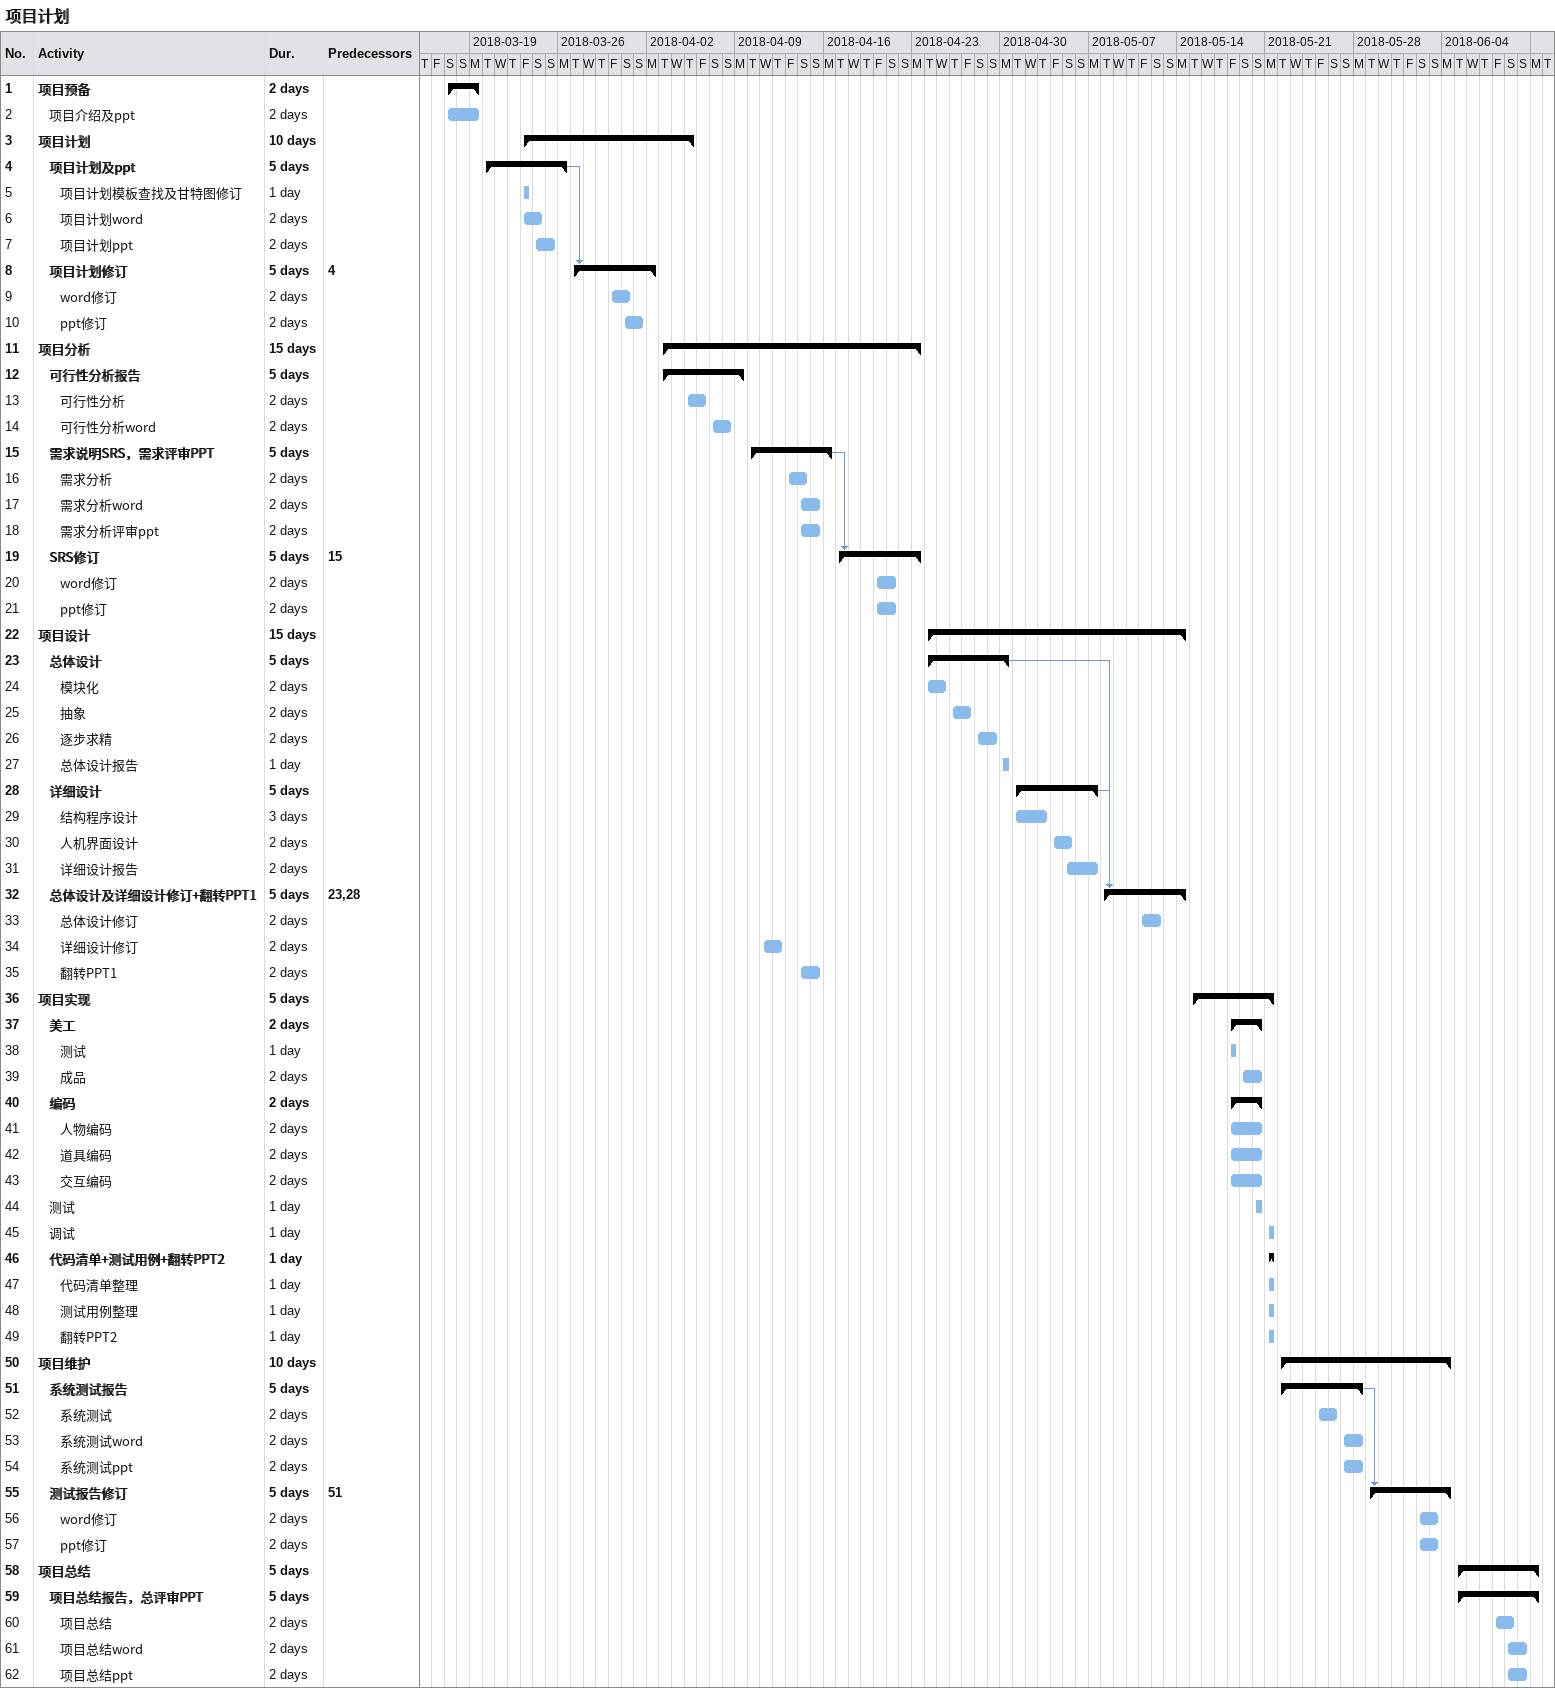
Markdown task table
项目计划

| ID | Level | Task | Duration | Start | Finish | Predecessors |
|---|---|---|---|---|---|---|
| 1 | 1 | **项目预备** | 2d | 2018-03-17 | 2018-03-19 |  |
| 2 | 2 | 项目介绍及ppt | 2d | 2018-03-17 | 2018-03-19 |  |
| 3 | 1 | **项目计划** | 10d | 2018-03-23 | 2018-04-05 |  |
| 4 | 2 | **项目计划及ppt** | 5d | 2018-03-20 | 2018-03-26 |  |
| 5 | 3 | 项目计划模板查找及甘特图修订 | 1d | 2018-03-23 | 2018-03-23 |  |
| 6 | 3 | 项目计划word | 2d | 2018-03-23 | 2018-03-24 |  |
| 7 | 3 | 项目计划ppt | 2d | 2018-03-24 | 2018-03-25 |  |
| 8 | 2 | **项目计划修订** | 5d | 2018-03-27 | 2018-04-02 | 4 |
| 9 | 3 | word修订 | 2d | 2018-03-30 | 2018-03-31 |  |
| 10 | 3 | ppt修订 | 2d | 2018-03-31 | 2018-04-01 |  |
| 11 | 1 | **项目分析** | 15d | 2018-04-03 | 2018-04-23 |  |
| 12 | 2 | **可行性分析报告** | 5d | 2018-04-03 | 2018-04-09 |  |
| 13 | 3 | 可行性分析 | 2d | 2018-04-05 | 2018-04-06 |  |
| 14 | 3 | 可行性分析word | 2d | 2018-04-07 | 2018-04-08 |  |
| 15 | 2 | **需求说明SRS，需求评审PPT** | 5d | 2018-04-10 | 2018-04-16 |  |
| 16 | 3 | 需求分析 | 2d | 2018-04-13 | 2018-04-14 |  |
| 17 | 3 | 需求分析word | 2d | 2018-04-14 | 2018-04-15 |  |
| 18 | 3 | 需求分析评审ppt | 2d | 2018-04-14 | 2018-04-15 |  |
| 19 | 2 | **SRS修订** | 5d | 2018-04-17 | 2018-04-23 | 15 |
| 20 | 3 | word修订 | 2d | 2018-04-20 | 2018-04-21 |  |
| 21 | 3 | ppt修订 | 2d | 2018-04-20 | 2018-04-21 |  |
| 22 | 1 | **项目设计** | 15d | 2018-04-24 | 2018-05-14 |  |
| 23 | 2 | **总体设计** | 5d | 2018-04-24 | 2018-04-30 |  |
| 24 | 3 | 模块化 | 2d | 2018-04-24 | 2018-04-25 |  |
| 25 | 3 | 抽象 | 2d | 2018-04-26 | 2018-04-27 |  |
| 26 | 3 | 逐步求精 | 2d | 2018-04-28 | 2018-04-29 |  |
| 27 | 3 | 总体设计报告 | 1d | 2018-04-30 | 2018-04-30 |  |
| 28 | 2 | **详细设计** | 5d | 2018-05-01 | 2018-05-07 |  |
| 29 | 3 | 结构程序设计 | 3d | 2018-05-01 | 2018-05-03 |  |
| 30 | 3 | 人机界面设计 | 2d | 2018-05-04 | 2018-05-05 |  |
| 31 | 3 | 详细设计报告 | 2d | 2018-05-05 | 2018-05-07 |  |
| 32 | 2 | **总体设计及详细设计修订+翻转PPT1** | 5d | 2018-05-08 | 2018-05-14 | 23, 28 |
| 33 | 3 | 总体设计修订 | 2d | 2018-05-11 | 2018-05-12 |  |
| 34 | 3 | 详细设计修订 | 2d | 2018-04-11 | 2018-04-12 |  |
| 35 | 3 | 翻转PPT1 | 2d | 2018-04-14 | 2018-04-15 |  |
| 36 | 1 | **项目实现** | 5d | 2018-05-15 | 2018-05-21 |  |
| 37 | 2 | **美工** | 2d | 2018-05-18 | 2018-05-20 |  |
| 38 | 3 | 测试 | 1d | 2018-05-18 | 2018-05-18 |  |
| 39 | 3 | 成品 | 2d | 2018-05-19 | 2018-05-20 |  |
| 40 | 2 | **编码** | 2d | 2018-05-18 | 2018-05-20 |  |
| 41 | 3 | 人物编码 | 2d | 2018-05-18 | 2018-05-20 |  |
| 42 | 3 | 道具编码 | 2d | 2018-05-18 | 2018-05-20 |  |
| 43 | 3 | 交互编码 | 2d | 2018-05-18 | 2018-05-20 |  |
| 44 | 2 | 测试 | 1d | 2018-05-20 | 2018-05-20 |  |
| 45 | 2 | 调试 | 1d | 2018-05-21 | 2018-05-21 |  |
| 46 | 2 | **代码清单+测试用例+翻转PPT2** | 1d | 2018-05-21 | 2018-05-21 |  |
| 47 | 3 | 代码清单整理 | 1d | 2018-05-21 | 2018-05-21 |  |
| 48 | 3 | 测试用例整理 | 1d | 2018-05-21 | 2018-05-21 |  |
| 49 | 3 | 翻转PPT2 | 1d | 2018-05-21 | 2018-05-21 |  |
| 50 | 1 | **项目维护** | 10d | 2018-05-22 | 2018-06-04 |  |
| 51 | 2 | **系统测试报告** | 5d | 2018-05-22 | 2018-05-28 |  |
| 52 | 3 | 系统测试 | 2d | 2018-05-25 | 2018-05-26 |  |
| 53 | 3 | 系统测试word | 2d | 2018-05-27 | 2018-05-28 |  |
| 54 | 3 | 系统测试ppt | 2d | 2018-05-27 | 2018-05-28 |  |
| 55 | 2 | **测试报告修订** | 5d | 2018-05-29 | 2018-06-04 | 51 |
| 56 | 3 | word修订 | 2d | 2018-06-02 | 2018-06-03 |  |
| 57 | 3 | ppt修订 | 2d | 2018-06-02 | 2018-06-03 |  |
| 58 | 1 | **项目总结** | 5d | 2018-06-05 | 2018-06-11 |  |
| 59 | 2 | **项目总结报告，总评审PPT** | 5d | 2018-06-05 | 2018-06-11 |  |
| 60 | 3 | 项目总结 | 2d | 2018-06-08 | 2018-06-09 |  |
| 61 | 3 | 项目总结word | 2d | 2018-06-09 | 2018-06-10 |  |
| 62 | 3 | 项目总结ppt | 2d | 2018-06-09 | 2018-06-10 |  |
